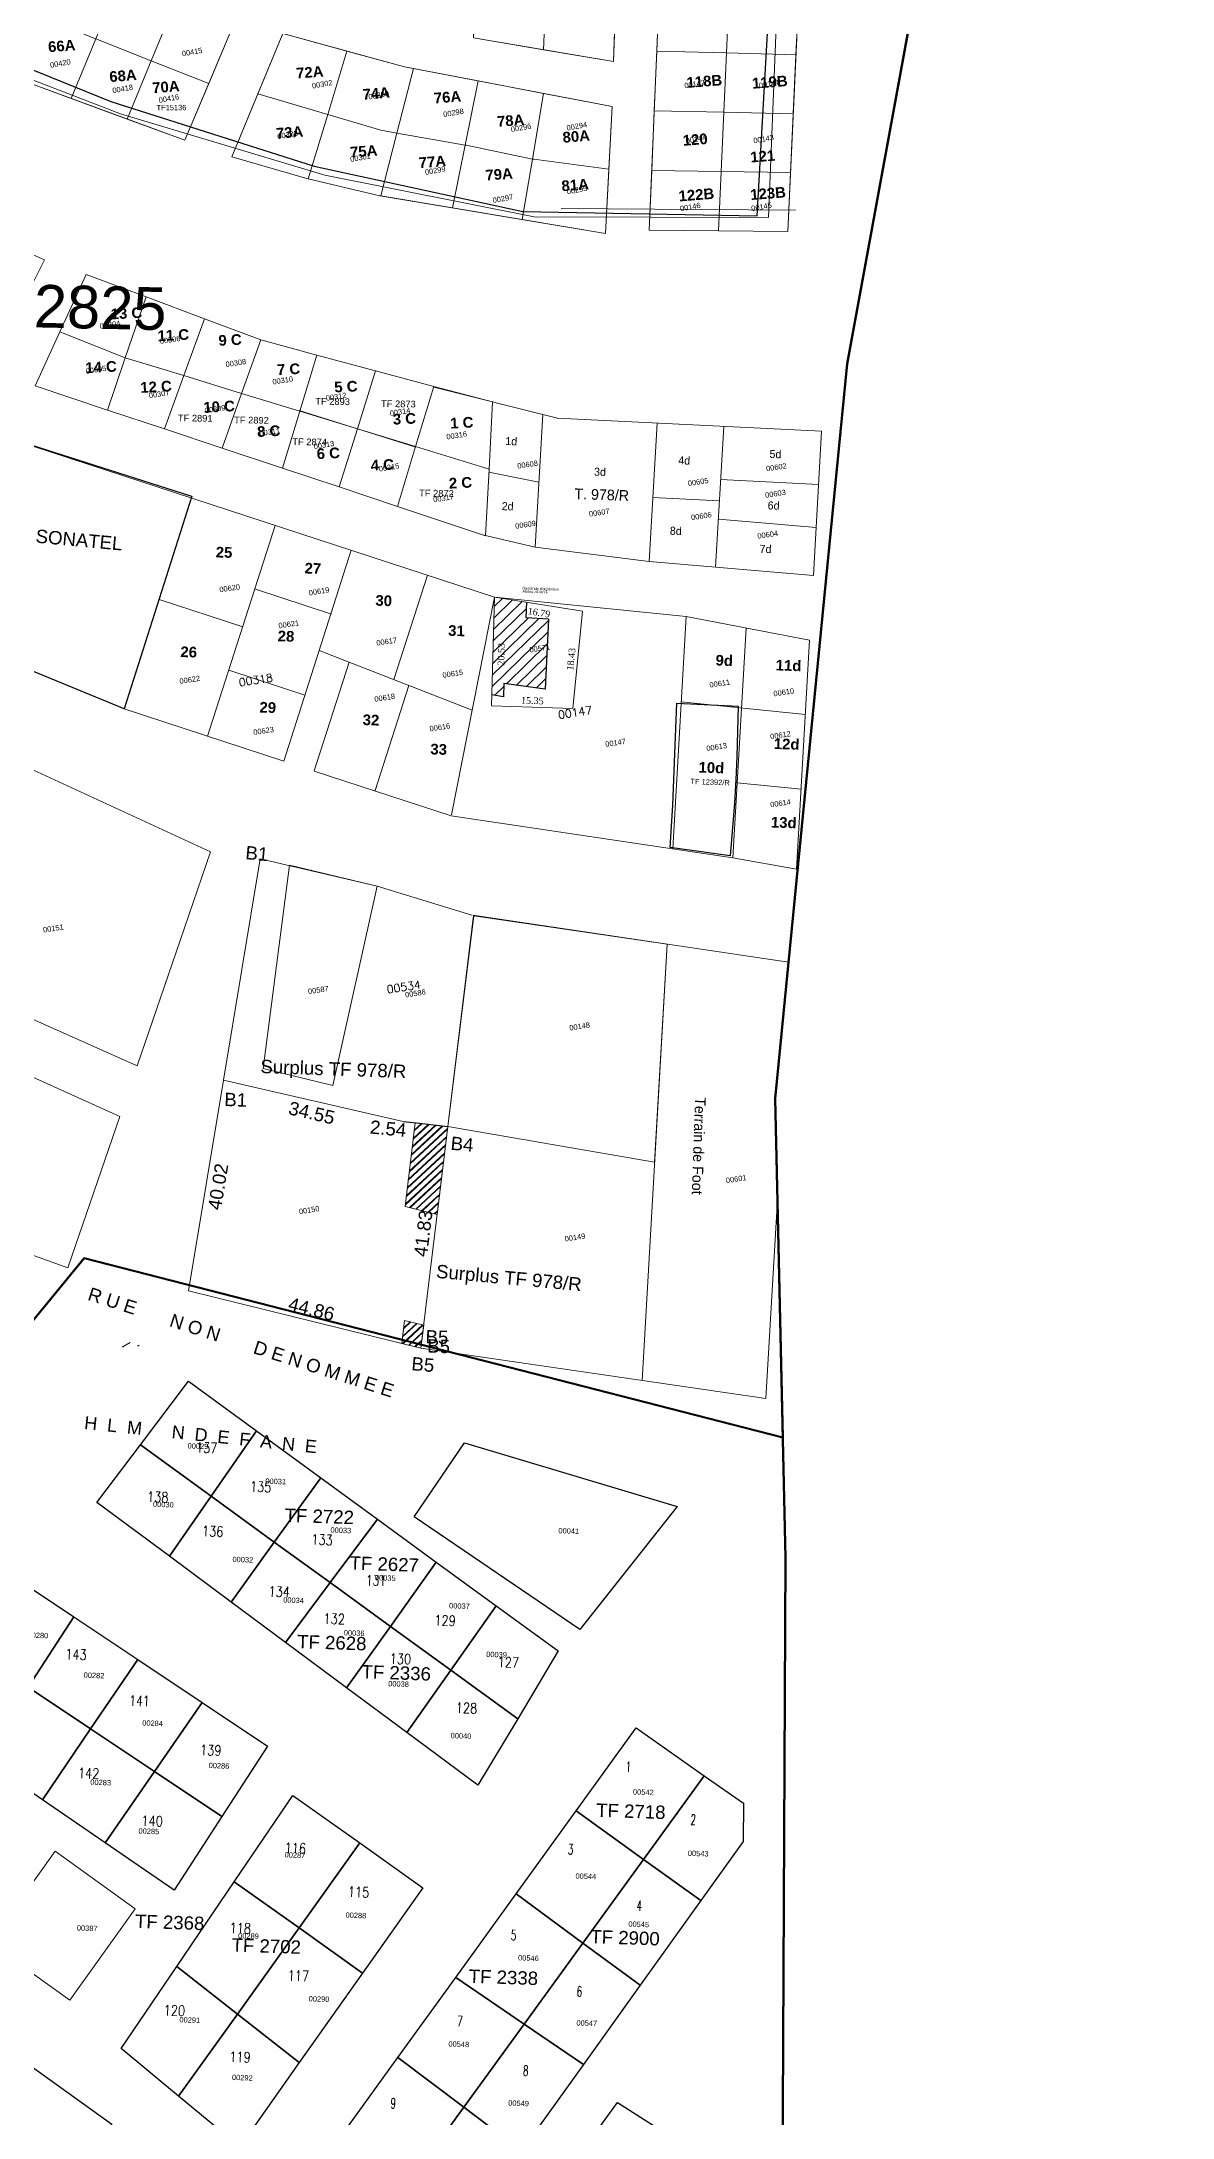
# Model space of a CAD drawing. Header units: metres. Extents: x 251686 to 255059, y 1627526 to 1631912.
# Drawn here: x 254136.4 to 254348.4, y 1629801.7 to 1630190.9 of the extents above; entities that cross this region are included whole.
import ezdxf
from ezdxf.enums import TextEntityAlignment as Align

# ---------------------------------------------------------------- set-up
doc = ezdxf.new("R2010")
doc.units = ezdxf.units.M
doc.header["$MEASUREMENT"] = 0
for name, color, linetype in [('A_revoir_niveau_0', 7, 'Continuous'), ('historique_numero_parcelle', 7, 'Continuous'), ('limites_parcelles', 7, 'Continuous'), ('limites_sections', 7, 'Continuous'), ('limites_tf', 7, 'Continuous'), ('numero_lot', 7, 'Continuous'), ('numero_parcelle', 7, 'Continuous')]:
    doc.layers.add(name, color=color, linetype=linetype)
for name, color, linetype, lineweight in [('CABA', 7, 'Continuous', 0), ('Cotation Linéaire', 7, 'Continuous', 0), ('LIMITE TITRE FONCIER', 5, 'Continuous', 13), ('limites_communes_2025', 7, 'Continuous', 0), ('Numero Titre Foncier', 4, 'Continuous', 0), ('Numero_TF', 7, 'Continuous', 0)]:
    doc.layers.add(name, color=color, linetype=linetype, lineweight=lineweight)
doc.styles.get("Standard").update_dxf_attribs({"font": 'txt.shx'})
doc.styles.add('Style-Arial', font='arial.ttf')
doc.styles.add('Style-ENGINEERING', font='ENGINEERING.shx')
doc.styles.add('Style-STANDARD', font='STANDARD.shx')
doc.styles.add('Style-txt', font='txt.shx')
doc.styles.add('style1', font='')
doc.styles.get('style1').set_extended_font_data('Times New Roman', bold=True)
pattern_1 = [(43.0081, (73679.1095, 47515.8879), (-0.6820969712, 0.73125216026), [])]

msp = doc.modelspace()

# ---------------------------------------------------------------- hatches: boundary and pattern name
at = {"layer": 'A_revoir_niveau_0'}
h = msp.add_hatch(dxfattribs=at)
h.set_pattern_fill('BAT_NORM', color=256, style=0, pattern_type=2)
h.set_pattern_definition([(44.3641, (0, 0), (-1.0441098887, 1.0675471799), [])])
h.paths.add_polyline_path([(254227.207634, 1630082.870484), (254227.350127, 1630085.806795), (254221.283609, 1630086.781115), (254220.762234, 1630068.423653), (254222.954512, 1630068.064825), (254223.025866, 1630070.577169), (254230.759153, 1630069.535268), (254231.394221, 1630082.621917)])
h.paths.add_polyline_path([(254222.709874, 1630073.975174), (254222.822968, 1630077.957182), (254221.579088, 1630077.99251), (254221.465994, 1630074.010502)], flags=9)
at = {"layer": 'CABA', "linetype": 'Continuous', "lineweight": 0}
h = msp.add_hatch(dxfattribs=at)
h.set_pattern_fill('MSTN', style=0, pattern_type=2)
h.set_pattern_definition([(43.0081, (73681.096, 47552.9553), (-0.6820969712, 0.73125216026), [])])
h.paths.add_polyline_path([(254206.418504, 1629988.213182), (254212.544655, 1629987.47917), (254210.54468, 1629971.020718), (254204.510496, 1629972.511561)])
h = msp.add_hatch(dxfattribs=at)
h.set_pattern_fill('MSTN', style=0, pattern_type=2)
h.set_pattern_definition(pattern_1)
h.paths.add_polyline_path([(254204.431976, 1629951.145845), (254208.021777, 1629950.258927), (254207.498142, 1629945.949763), (254203.908341, 1629946.836682)])
h = msp.add_hatch(dxfattribs=at)
h.set_pattern_fill('MSTN', style=0, pattern_type=2)
h.set_pattern_definition(pattern_1)
h.paths.add_polyline_path([(254204.431976, 1629951.145845), (254208.021777, 1629950.258927), (254207.498142, 1629945.949763), (254203.908341, 1629946.836682)])

# ---------------------------------------------------------------- linework, layer by layer
at = {"layer": 'A_revoir_niveau_0'}
msp.add_line((254231.394221, 1630082.621917), (254227.207634, 1630082.870484), dxfattribs=at)
at = {"layer": 'A_revoir_niveau_0', "flags": 128}
for points in [[(254227.207634, 1630082.870484), (254227.350127, 1630085.806795)], [(254231.394221, 1630082.621917), (254230.759153, 1630069.535268), (254223.025866, 1630070.577169), (254222.954512, 1630068.064825), (254220.762234, 1630068.423653)]]:
    msp.add_lwpolyline(points, dxfattribs=at)
at = {"layer": 'CABA', "color": 7, "linetype": 'Continuous', "lineweight": 30}
for p, q in [((254204.143093, 1629988.44177), (254206.665986, 1629988.19393)), ((254206.665986, 1629988.19393), (254212.544655, 1629987.47917))]:
    msp.add_line(p, q, dxfattribs=at)
at = {"layer": 'CABA', "color": 7, "linetype": 'Continuous', "lineweight": 0}
for p, q in [((254206.419222, 1629988.219092), (254204.510496, 1629972.511561)), ((254205.481418, 1629980.501595), (254212.491324, 1629987.04029)), ((254205.668836, 1629982.043912), (254211.615176, 1629987.590536)), ((254205.856253, 1629983.58623), (254210.316008, 1629987.746198)), ((254206.04367, 1629985.128547), (254209.01684, 1629987.901859)), ((254206.231087, 1629986.670865), (254207.717672, 1629988.05752)), ((254204.919167, 1629975.874642), (254211.929072, 1629982.413338)), ((254205.106584, 1629977.416959), (254212.116489, 1629983.955655)), ((254205.294001, 1629978.959277), (254212.303907, 1629985.497973)), ((254204.544332, 1629972.790007), (254211.554238, 1629979.328703)), ((254204.73175, 1629974.332324), (254211.741655, 1629980.87102)), ((254205.460293, 1629972.276898), (254211.366821, 1629977.786385)), ((254206.619342, 1629971.990536), (254211.179403, 1629976.244068)), ((254207.778391, 1629971.704175), (254210.991986, 1629974.70175)), ((254210.54468, 1629971.020718), (254204.510496, 1629972.511561)), ((254208.93744, 1629971.417813), (254210.804569, 1629973.159433)), ((254210.096488, 1629971.131451), (254210.617152, 1629971.617115)), ((254204.431976, 1629951.145845), (254203.908341, 1629946.836682)), ((254208.021777, 1629950.258927), (254204.431976, 1629951.145845)), ((254204.057141, 1629948.061211), (254206.750073, 1629950.573122)), ((254204.147159, 1629946.777678), (254207.909122, 1629950.28676)), ((254204.244558, 1629949.603528), (254205.591024, 1629950.859484)), ((254205.306207, 1629946.491316), (254207.852576, 1629948.866517)), ((254206.465256, 1629946.204955), (254207.665159, 1629947.324199))]:
    msp.add_line(p, q, dxfattribs=at)
at = {"layer": 'CABA', "flags": 128}
for points in [[(254154.282117, 1629998.860747), (254162.365018, 1630022.400278)], [(254170.472524, 1629996.196741), (254204.142954, 1629988.435824)], [(254207.499256, 1629945.946731), (254272.163782, 1629936.48199)]]:
    msp.add_lwpolyline(points, dxfattribs=at)
at = {"layer": 'CABA', "color": 7, "flags": 128}
for points in [[(254170.472524, 1629996.196741), (254170.472524, 1629996.196741)], [(254170.695702, 1629993.709064), (254170.695702, 1629993.709064)], [(254171.03487, 1629995.126444), (254171.03487, 1629995.126444)]]:
    msp.add_lwpolyline(points, dxfattribs=at)
at = {"layer": 'CABA', "color": 5, "flags": 128}
msp.add_lwpolyline([(254204.142954, 1629988.435824), (254206.667526, 1629988.188818)], dxfattribs=at)
at = {"layer": 'CABA', "ltscale": 38, "flags": 128}
for points in [[(254151.467837, 1629946.132987), (254152.981763, 1629947.036093)], [(254154.344589, 1629946.300656), (254154.68102, 1629946.526025)]]:
    msp.add_lwpolyline(points, dxfattribs=at)
at = {"layer": 'CABA', "color": 7, "linetype": 'Continuous', "lineweight": 0}
for points in [[(254206.418504, 1629988.213182), (254212.544655, 1629987.47917), (254210.54468, 1629971.020718), (254204.510496, 1629972.511561)], [(254206.418504, 1629988.213182), (254212.544655, 1629987.47917), (254210.54468, 1629971.020718), (254204.510496, 1629972.511561)], [(254206.418504, 1629988.213182), (254212.544655, 1629987.47917), (254210.54468, 1629971.020718), (254204.510496, 1629972.511561)], [(254204.431976, 1629951.145845), (254208.021777, 1629950.258927), (254207.498142, 1629945.949763), (254203.908341, 1629946.836682)], [(254204.431976, 1629951.145845), (254208.021777, 1629950.258927), (254207.498142, 1629945.949763), (254203.908341, 1629946.836682)], [(254204.431976, 1629951.145845), (254208.021777, 1629950.258927), (254207.498142, 1629945.949763), (254203.908341, 1629946.836682)]]:
    msp.add_3dface(points, dxfattribs=at)
at = {"layer": 'limites_communes_2025', "color": 3, "lineweight": 80, "flags": 128}
for points in [[(254309.9852, 1630253.9323), (254287.3632, 1630130.504), (254273.8695, 1629992.7881), (254275.8538, 1629906.666), (254274.2663, 1629583.2122), (254269.0256, 1629360.1716), (254255.5318, 1628934.7207)], [(254287.3632, 1630130.504), (254309.9852, 1630253.9323)], [(254273.8695, 1629992.7881), (254287.3632, 1630130.504)], [(254275.8538, 1629906.666), (254273.8695, 1629992.7881)], [(254274.2663, 1629583.2122), (254275.8538, 1629906.666)]]:
    msp.add_lwpolyline(points, dxfattribs=at)
at = {"layer": 'limites_parcelles', "color": 7, "linetype": 'Continuous', "lineweight": 0}
for p, q in [((254209.877699, 1630126.120083), (254233.057037, 1630120.342582)), ((254221.280547, 1630086.781428), (254123.761854, 1630118.677518)), ((254184.644238, 1630121.759228), (254195.586328, 1630118.319293)), ((254206.528419, 1630114.879359), (254195.586328, 1630118.319293)), ((254230.321544, 1630121.02441), (254228.888494, 1630096.132186)), ((254282.605871, 1630117.862164), (254233.056038, 1630120.342617)), ((254251.763833, 1630119.406109), (254250.269451, 1630093.448535)), ((254264.248466, 1630118.781132), (254262.728432, 1630092.377971)), ((254282.605871, 1630117.862164), (254281.048117, 1630090.803815)), ((254220.2181, 1630110.172781), (254229.589424, 1630108.325382)), ((254282.031109, 1630107.878482), (254263.673704, 1630108.797449)), ((254164.498137, 1630105.35363), (254151.826051, 1630065.816672)), ((254263.443799, 1630104.803976), (254250.959166, 1630105.428954)), ((254180.18077, 1630100.224207), (254167.50654, 1630060.680558)), ((254281.565595, 1630099.792453), (254263.245909, 1630101.36661)), ((254194.437708, 1630095.561094), (254181.761529, 1630056.011364)), ((254219.006068, 1630098.460897), (254228.888494, 1630096.132186)), ((254228.888494, 1630096.132186), (254250.269451, 1630093.448535)), ((254281.048117, 1630090.803815), (254250.269451, 1630093.448535)), ((254190.709794, 1630083.596217), (254176.454805, 1630088.265411)), ((254208.694647, 1630090.897982), (254202.418643, 1630071.316822)), ((254174.076336, 1630081.17835), (254158.393704, 1630086.307774)), ((254221.283609, 1630086.781115), (254213.186638, 1630045.939227)), ((254257.186627, 1630083.109981), (254221.283609, 1630086.781115)), ((254257.186627, 1630083.109981), (254254.679979, 1630039.569248)), ((254280.349935, 1630078.67632), (254257.186627, 1630083.109981)), ((254268.461154, 1630080.951937), (254265.98221, 1630037.892414)), ((254217.082893, 1630065.592308), (254188.41877, 1630076.781982)), ((254280.349935, 1630078.67632), (254277.879109, 1630035.757819)), ((254185.729421, 1630068.391203), (254171.474432, 1630073.060397)), ((254194.018719, 1630074.595918), (254187.475185, 1630054.180066)), ((254205.218617, 1630070.22379), (254198.902497, 1630050.517471)), ((254181.761529, 1630056.011364), (254151.826051, 1630065.816672)), ((254279.547631, 1630064.740219), (254256.266126, 1630067.120786)), ((254213.145478, 1630045.731612), (254187.463525, 1630054.143686)), ((254278.742193, 1630050.749674), (254266.792746, 1630051.971521)), ((254265.977422, 1630037.893077), (254213.145478, 1630045.731612)), ((254277.880151, 1630035.757632), (254265.98213, 1630037.891037)), ((254217.042517, 1630027.148582), (254199.301624, 1630032.544306)), ((254217.359434, 1630027.101561), (254207.498142, 1629945.949763)), ((254276.373696, 1630018.345773), (254217.193919, 1630027.126119)), ((254253.652216, 1630021.716898), (254248.940911, 1629939.881047)), ((254163.946127, 1629956.709993), (254170.472524, 1629996.196741)), ((254170.472524, 1629996.196741), (254204.143093, 1629988.44177)), ((254274.30848, 1629973.735609), (254272.163782, 1629936.48199)), ((254207.498142, 1629945.949763), (254163.946127, 1629956.709993))]:
    msp.add_line(p, q, dxfattribs=at)
at = {"layer": 'limites_parcelles', "color": 7, "lineweight": 0}
for p, q in [((254154.290177, 1629998.884219), (253995.965323, 1630069.534912)), ((254127.136377, 1630057.884906), (254168.06071, 1630038.987632)), ((254151.028098, 1629989.384187), (254105.272627, 1630010.090009))]:
    msp.add_line(p, q, dxfattribs=at)
at = {"layer": 'limites_parcelles', "lineweight": 0, "flags": 128}
for points in [[(254113.343742, 1630190.780317), (254114.900369, 1630213.739467), (254117.722954, 1630215.862648), (254172.67692, 1630194.837514), (254163.207719, 1630172.438119), (254113.343742, 1630190.780317)], [(254151.288244, 1630203.020723), (254161.751305, 1630199.017603), (254161.751236, 1630199.017422), (254156.94461, 1630187.33793), (254146.52983, 1630191.45856), (254151.288136, 1630203.020437), (254151.288244, 1630203.020723)], [(254217.327331, 1630191.605185), (254217.785422, 1630201.525132), (254217.785422, 1630201.525131), (254230.888023, 1630199.901652), (254230.445629, 1630189.390378), (254217.327331, 1630191.605185)], [(254252.175791, 1630200.341432), (254252.175792, 1630200.341436), (254265.241386, 1630199.922067), (254264.746159, 1630188.803669), (254251.699381, 1630189.151905), (254251.699169, 1630189.151913), (254252.175791, 1630200.341432)], [(254172.67692, 1630194.837514), (254167.706492, 1630183.079963), (254167.706296, 1630183.080046), (254156.94461, 1630187.33793), (254161.751236, 1630199.017422), (254161.751305, 1630199.017603), (254172.67692, 1630194.837514)], [(254243.562873, 1630187.175749), (254230.445678, 1630189.39037), (254230.445629, 1630189.390378), (254230.888023, 1630199.901652), (254243.989569, 1630198.278304), (254243.989921, 1630198.278291), (254243.562873, 1630187.175749)], [(254277.79371, 1630188.455422), (254277.793709, 1630188.455414), (254264.746159, 1630188.803669), (254265.241386, 1630199.922067), (254278.307727, 1630199.502674), (254278.307727, 1630199.502677), (254277.79371, 1630188.455422)], [(254141.924018, 1630180.267216), (254141.924011, 1630180.267218), (254130.791994, 1630184.362071), (254135.570463, 1630195.794657), (254146.52983, 1630191.45856), (254141.924018, 1630180.267216)], [(254243.307651, 1630178.733092), (254242.116, 1630154.969), (254199.758308, 1630162.033366), (254186.121188, 1630165.247512), (254172.014632, 1630169.33955), (254181.628325, 1630192.423931), (254204.427921, 1630186.187257), (254243.307651, 1630178.733092)], [(254181.628325, 1630192.423931), (254193.593358, 1630189.150977), (254193.593291, 1630189.150732), (254190.005056, 1630177.252018), (254176.926516, 1630181.133864), (254176.926483, 1630181.133878), (254181.628325, 1630192.423931)], [(254152.442387, 1630176.398089), (254141.924018, 1630180.267216), (254146.52983, 1630191.45856), (254156.94461, 1630187.33793), (254152.442411, 1630176.398154), (254152.442387, 1630176.398089)], [(254204.427921, 1630186.187257), (254206.074432, 1630185.871581), (254202.996178, 1630173.76876), (254199.942908, 1630174.30236), (254190.005056, 1630177.252018), (254193.593291, 1630189.150732), (254193.593358, 1630189.150977), (254204.427921, 1630186.187257)], [(254251.222587, 1630177.963334), (254251.699169, 1630189.151913), (254251.699381, 1630189.151905), (254264.746159, 1630188.803669), (254264.250975, 1630177.686225), (254251.222587, 1630177.963334)], [(254277.793709, 1630188.455414), (254277.279735, 1630177.409097), (254277.27931, 1630177.409116), (254264.250975, 1630177.686225), (254264.746159, 1630188.803669), (254277.793709, 1630188.455414)], [(254163.207719, 1630172.438119), (254152.442387, 1630176.398089), (254152.442411, 1630176.398154), (254156.94461, 1630187.33793), (254167.706296, 1630183.080046), (254167.706492, 1630183.079963), (254163.207719, 1630172.438119)], [(254206.074432, 1630185.871581), (254206.074442, 1630185.871579), (254218.211867, 1630183.544548), (254218.211785, 1630183.54412), (254215.791805, 1630171.532552), (254202.996178, 1630173.76876), (254206.074432, 1630185.871581)], [(254190.005056, 1630177.252018), (254186.367418, 1630165.189478), (254186.367411, 1630165.18948), (254186.121188, 1630165.247512), (254172.014632, 1630169.33955), (254176.926483, 1630181.133878), (254176.926516, 1630181.133864), (254190.005056, 1630177.252018)], [(254218.211867, 1630183.544548), (254230.452529, 1630181.197724), (254230.452495, 1630181.197547), (254228.383826, 1630168.905287), (254215.964299, 1630171.502407), (254215.791805, 1630171.532552), (254218.211785, 1630183.54412), (254218.211867, 1630183.544548)], [(254243.307651, 1630178.733092), (254242.71996, 1630167.013262), (254228.624032, 1630168.855055), (254228.383826, 1630168.905287), (254230.452495, 1630181.197547), (254230.452529, 1630181.197724), (254243.307651, 1630178.733092)], [(254199.758308, 1630162.033366), (254186.367418, 1630165.189478), (254190.005056, 1630177.252018), (254199.942908, 1630174.30236), (254202.996178, 1630173.76876), (254200.001148, 1630161.993157), (254200.001101, 1630161.992872), (254199.758308, 1630162.033366)], [(254251.222587, 1630177.96333), (254251.222587, 1630177.963334), (254264.250975, 1630177.686225), (254263.755747, 1630166.567825), (254250.746389, 1630166.773794), (254250.745965, 1630166.773812), (254251.222587, 1630177.96333)], [(254277.279735, 1630177.409097), (254276.765718, 1630166.361841), (254276.765505, 1630166.361851), (254263.755747, 1630166.567825), (254264.250975, 1630177.686225), (254277.27931, 1630177.409116), (254277.279735, 1630177.409097)], [(254215.791805, 1630171.532552), (254213.418982, 1630159.755055), (254213.418976, 1630159.755056), (254200.001101, 1630161.992872), (254200.001148, 1630161.993157), (254202.996178, 1630173.76876), (254215.791805, 1630171.532552)], [(254226.477415, 1630157.577185), (254213.418982, 1630159.755055), (254215.791805, 1630171.532552), (254215.964299, 1630171.502407), (254228.383826, 1630168.905287), (254226.477466, 1630157.577482), (254226.477415, 1630157.577185)], [(254228.624032, 1630168.855055), (254242.71996, 1630167.013262), (254242.719959, 1630167.013249), (254242.116, 1630154.969), (254226.477415, 1630157.577185), (254226.477466, 1630157.577482), (254228.383826, 1630168.905287), (254228.624032, 1630168.855055)], [(254250.269383, 1630155.585228), (254250.745965, 1630166.773812), (254250.746389, 1630166.773794), (254263.755747, 1630166.567825), (254263.260541, 1630155.449907), (254250.269383, 1630155.585228)], [(254276.2517, 1630155.314585), (254263.260541, 1630155.449907), (254263.755747, 1630166.567825), (254276.765505, 1630166.361851), (254276.765718, 1630166.361841), (254276.2517, 1630155.314585)], [(254155.953121, 1630143.072548), (254152.04093, 1630131.62571), (254139.825578, 1630136.525005), (254144.742374, 1630147.259622), (254151.290271, 1630144.815313), (254155.953121, 1630143.072548)], [(254184.799155, 1630121.624279), (254187.980887, 1630132.146932), (254192.15681, 1630131.004997), (254198.978693, 1630129.194824), (254195.569332, 1630118.327087), (254184.799155, 1630121.624279)]]:
    msp.add_lwpolyline(points, close=True, dxfattribs=at)
at = {"layer": 'limites_parcelles', "flags": 128}
msp.add_lwpolyline([(254108.287938, 1630126.494897), (254110.694076, 1630125.381817), (254123.761854, 1630118.677518), (254164.305087, 1630105.770611), (254164.543273, 1630105.685362), (254151.826051, 1630065.816672), (254094.723803, 1630089.33872), (254092.370068, 1630090.560675), (254108.287938, 1630126.494897)], close=True, dxfattribs=at)
at = {"layer": 'limites_parcelles', "color": 7, "lineweight": 0, "flags": 128}
for points in [[(254168.06071, 1630038.987632), (254162.365018, 1630022.400278)], [(254170.472525, 1629996.19674), (254177.330029, 1630037.701857)], [(254177.330029, 1630037.701857), (254199.301624, 1630032.544306)], [(254162.365018, 1630022.400278), (254154.290177, 1629998.884219)], [(254151.028098, 1629989.384187), (254141.291646, 1629961.029081)], [(254141.291646, 1629961.029081), (254094.229642, 1629977.929935)], [(254207.499256, 1629945.946731), (254272.163782, 1629936.48199)]]:
    msp.add_lwpolyline(points, dxfattribs=at)
at = {"layer": 'limites_parcelles', "ltscale": 38, "flags": 128}
for points in [[(254259.941465, 1629842.36199), (254249.210121, 1629850.094489), (254260.572749, 1629865.78926), (254267.9546, 1629860.607029), (254267.8793, 1629853.443533), (254259.941465, 1629842.36199)], [(254256.059491, 1629774.341656), (254233.37694, 1629789.44345), (254244.332586, 1629804.543931), (254260.923022, 1629793.942095), (254258.448457, 1629777.774021), (254256.059491, 1629774.341656)]]:
    msp.add_lwpolyline(points, close=True, dxfattribs=at)
at = {"layer": 'limites_parcelles', "lineweight": 0}
for points in [[(254244.843981, 1630220.482435), (254243.562873, 1630187.175749), (254217.327331, 1630191.605185), (254218.701561, 1630221.364031)], [(254252.652373, 1630211.530015), (254278.821744, 1630210.549933), (254276.2517, 1630155.314585), (254250.269383, 1630155.585228)], [(254120.874789, 1630143.982752), (254125.913311, 1630154.794716), (254136.920716, 1630150.001962), (254131.636425, 1630139.385439)], [(254166.885694, 1630138.9716), (254163.010399, 1630128.294135), (254152.04093, 1630131.62571), (254155.953121, 1630143.072548)], [(254177.461647, 1630135.028518), (254173.879674, 1630124.954757), (254163.010399, 1630128.294135), (254166.885694, 1630138.9716)], [(254152.04093, 1630131.62571), (254148.745473, 1630121.84573), (254135.171232, 1630126.35476), (254139.825578, 1630136.525005)], [(254187.980887, 1630132.146932), (254184.799155, 1630121.624279), (254173.879674, 1630124.954757), (254177.461647, 1630135.028518)], [(254163.010399, 1630128.294135), (254159.400189, 1630118.301013), (254148.745473, 1630121.84573), (254152.04093, 1630131.62571)], [(254173.879674, 1630124.954757), (254170.223766, 1630114.702577), (254159.400189, 1630118.301013), (254163.010399, 1630128.294135)], [(254195.569332, 1630118.327087), (254198.978693, 1630129.194824), (254209.927388, 1630126.283805), (254206.498592, 1630114.986392)], [(254220.906296, 1630123.382124), (254220.249595, 1630110.783554), (254206.498592, 1630114.986392), (254209.927388, 1630126.283805)], [(254181.563704, 1630110.932766), (254170.223766, 1630114.702577), (254173.879674, 1630124.954757), (254184.799155, 1630121.624279)], [(254192.139098, 1630107.419798), (254181.563704, 1630110.932766), (254184.799155, 1630121.624279), (254195.569332, 1630118.327087)], [(254203.091765, 1630103.778518), (254192.139098, 1630107.419798), (254195.569332, 1630118.327087), (254206.498592, 1630114.986392)], [(254220.249595, 1630110.783554), (254219.605087, 1630098.28474), (254203.091765, 1630103.778518), (254206.498592, 1630114.986392)]]:
    msp.add_3dface(points, dxfattribs=at)
at = {"layer": 'limites_parcelles', "color": 7, "lineweight": 0}
for points in [[(254221.283609, 1630086.781115), (254237.78459, 1630084.130955), (254235.973169, 1630065.878422), (254220.703468, 1630066.354536)], [(254251.296564, 1629980.798973), (254212.544655, 1629987.47917), (254217.417625, 1630027.016331), (254253.652216, 1630021.716898)]]:
    msp.add_3dface(points, dxfattribs=at)
at = {"layer": 'limites_parcelles', "color": 7, "linetype": 'Continuous', "lineweight": 0}
msp.add_3dface([(254182.830621, 1630036.519616), (254199.301624, 1630032.544306), (254190.991114, 1629995.207844), (254177.920201, 1629998.362242)], dxfattribs=at)
at = {"layer": 'limites_parcelles', "ltscale": 38}
for points in [[(254176.651692, 1629930.442433), (254168.142053, 1629918.192863), (254154.887936, 1629927.809459), (254163.898422, 1629939.742217)], [(254168.142053, 1629918.192863), (254160.323915, 1629906.942974), (254146.757596, 1629917.024346), (254154.887936, 1629927.809459)], [(254176.651692, 1629930.442433), (254188.717231, 1629921.639801), (254180.001751, 1629909.580889), (254168.142053, 1629918.192863)], [(254206.223371, 1629914.318755), (254215.645111, 1629928.226361), (254255.550496, 1629916.247913), (254237.302384, 1629893.217158)], [(254188.717231, 1629921.639801), (254199.370064, 1629913.871402), (254190.47701, 1629901.982849), (254180.001751, 1629909.580889)], [(254171.894563, 1629898.350711), (254160.323915, 1629906.942974), (254168.142053, 1629918.192863), (254180.001751, 1629909.580889)], [(254199.370064, 1629913.871402), (254210.371419, 1629905.849435), (254201.762046, 1629893.786833), (254190.47701, 1629901.982849)], [(254182.090419, 1629890.772046), (254171.894563, 1629898.350711), (254180.001751, 1629909.580889), (254190.47701, 1629901.982849)], [(254210.371419, 1629905.849435), (254221.608224, 1629897.655097), (254213.094642, 1629885.569847), (254201.762046, 1629893.786833)], [(254142.43009, 1629895.549382), (254133.831038, 1629882.395085), (254122.288073, 1629890.11718), (254131.283206, 1629902.99694)], [(254193.538686, 1629882.27096), (254182.090419, 1629890.772046), (254190.47701, 1629901.982849), (254201.762046, 1629893.786833)], [(254221.608224, 1629897.655097), (254233.231129, 1629889.17691), (254225.622779, 1629876.461391), (254213.094642, 1629885.569847)], [(254154.408055, 1629887.561054), (254145.572546, 1629874.550191), (254133.831038, 1629882.395085), (254142.43009, 1629895.549382)], [(254204.854926, 1629873.861386), (254193.538686, 1629882.27096), (254201.762046, 1629893.786833), (254213.094642, 1629885.569847)], [(254154.408055, 1629887.561054), (254166.508402, 1629879.48155), (254157.559823, 1629866.551882), (254145.572546, 1629874.550191)], [(254225.622779, 1629876.461391), (254218.157862, 1629863.98233), (254204.854926, 1629873.861386), (254213.094642, 1629885.569847)], [(254133.831038, 1629882.395085), (254145.572546, 1629874.550191), (254136.553341, 1629861.255981), (254125.121181, 1629869.109432)], [(254166.508402, 1629879.48155), (254178.74044, 1629871.300887), (254170.178966, 1629858.11631), (254157.559823, 1629866.551882)], [(254157.559823, 1629866.551882), (254148.306761, 1629853.1982), (254136.553341, 1629861.255981), (254145.572546, 1629874.550191)], [(254260.572749, 1629865.78926), (254249.210121, 1629850.094489), (254236.595504, 1629859.21561), (254247.827029, 1629874.750757)], [(254170.178966, 1629858.11631), (254161.209839, 1629844.318151), (254148.306761, 1629853.1982), (254157.559823, 1629866.551882)], [(254172.506082, 1629845.885817), (254183.489321, 1629862.057359), (254196.015863, 1629853.180747), (254184.635537, 1629837.254803)], [(254249.210121, 1629850.094489), (254237.848164, 1629834.41901), (254225.323047, 1629843.614281), (254236.595504, 1629859.21561)], [(254196.538516, 1629828.776534), (254184.635537, 1629837.254803), (254196.015863, 1629853.180747), (254207.863649, 1629844.78166)], [(254259.941465, 1629842.36199), (254248.593433, 1629826.531502), (254237.848164, 1629834.41901), (254249.210121, 1629850.094489)], [(254161.716521, 1629830.006932), (254172.506082, 1629845.885817), (254184.635537, 1629837.254803), (254173.082839, 1629821.093409)], [(254237.848164, 1629834.41901), (254226.840261, 1629819.204452), (254214.000345, 1629827.956753), (254225.323047, 1629843.614281)], [(254196.538516, 1629828.776534), (254184.684608, 1629812.007514), (254173.082839, 1629821.093409), (254184.635537, 1629837.254803)], [(254248.593433, 1629826.531502), (254237.934553, 1629811.633171), (254226.840261, 1629819.204452), (254237.848164, 1629834.41901)], [(254151.272375, 1629814.618241), (254161.716521, 1629830.006932), (254173.082839, 1629821.093409), (254162.067892, 1629805.676281)], [(254226.840261, 1629819.204452), (254215.539201, 1629803.613776), (254203.153827, 1629812.939396), (254214.000345, 1629827.956753)], [(254184.684608, 1629812.007514), (254173.511549, 1629796.209572), (254162.067892, 1629805.676281), (254173.082839, 1629821.093409)], [(254237.934553, 1629811.633171), (254226.352581, 1629795.463137), (254215.539201, 1629803.613776), (254226.840261, 1629819.204452)], [(254124.491398, 1629799.073395), (254133.515804, 1629811.961795), (254149.514556, 1629800.453385), (254140.7693, 1629787.816038)], [(254215.539201, 1629803.613776), (254203.811194, 1629787.410189), (254191.334308, 1629796.603783), (254203.153827, 1629812.939396)], [(254226.352581, 1629795.463137), (254214.801225, 1629779.340327), (254203.811194, 1629787.410189), (254215.539201, 1629803.613776)]]:
    msp.add_3dface(points, dxfattribs=at)
at = {"layer": 'limites_parcelles', "color": 7, "linetype": 'Continuous', "lineweight": 0, "ltscale": 38}
msp.add_3dface([(254126.596348, 1629834.465691), (254138.891068, 1629851.607625), (254153.938311, 1629840.815117), (254141.643591, 1629823.673183)], dxfattribs=at)
at = {"layer": 'limites_sections', "color": 112, "linetype": 'Continuous', "lineweight": 40, "flags": 128}
msp.add_lwpolyline([(254348.370927, 1630391.951882), (254309.9852, 1630253.9323), (254287.3632, 1630130.504), (254273.8695, 1629992.7881), (254275.334915, 1629929.186521), (254144.350912, 1629962.854533), (254129.310226, 1629944.470728), (254024.768125, 1629997.357132), (253955.511127, 1630039.119672), (253907.405394, 1630046.336207), (253799.369555, 1630038.162516), (253786.496556, 1630083.300126), (253767.950249, 1630162.069178), (253749.054441, 1630241.188133), (253711.262624, 1630399.425942), (253774.754402, 1630423.155021), (253793.178897, 1630438.29059), (253808.243015, 1630442.914881), (253853.186893, 1630453.726815), (253859.148201, 1630539.484772), (253942.172035, 1630521.14592), (254040.038076, 1630496.898217), (254237.72828, 1630442.844843), (254348.370927, 1630391.951882)], close=True, dxfattribs=at)
for points in [[(254266.721244, 1629287.516734), (254172.484174, 1629409.319252), (254097.221642, 1629442.494943), (254024.768125, 1629444.484354), (253971.493519, 1629433.829493), (253653.947224, 1629377.170009), (253582.750222, 1629367.142066), (253798.767926, 1629726.383874), (253856.420358, 1629838.71662), (253802.999251, 1630025.996996), (253799.369555, 1630038.162516), (253786.538556, 1630083.231025), (253799.369555, 1630038.162516), (253907.405394, 1630046.336207), (253955.511127, 1630039.119672), (254024.768125, 1629997.357132), (254129.310226, 1629944.470728), (254144.350912, 1629962.854533), (254275.334915, 1629929.186521)], [(254266.721244, 1629287.516734), (254172.484174, 1629409.319252), (254097.221642, 1629442.494943), (254024.768125, 1629444.484354), (253971.493519, 1629433.829493), (253662.593019, 1629378.69766), (253582.750222, 1629367.142066), (253798.767926, 1629726.383874), (253856.420358, 1629838.71662), (253802.999251, 1630025.996996), (253799.369555, 1630038.162516), (253786.538556, 1630083.231025), (253799.369555, 1630038.162516), (253907.405394, 1630046.336207), (253955.511127, 1630039.119672), (254024.768125, 1629997.357132), (254129.310226, 1629944.470728), (254144.350912, 1629962.854533), (254275.334915, 1629929.186521)]]:
    msp.add_lwpolyline(points, dxfattribs=at)
at = {"layer": 'limites_tf', "color": 1, "linetype": 'Continuous', "lineweight": 0}
msp.add_line((254277.711065, 1630159.288117), (254233.77747, 1630159.652871), dxfattribs=at)
at = {"layer": 'limites_tf', "color": 5, "linetype": 'Continuous', "lineweight": 30}
msp.add_line((254194.937326, 1630088.107624), (254194.937332, 1630088.107622), dxfattribs=at)
at = {"layer": 'limites_tf', "color": 5, "linetype": 'Continuous', "lineweight": 30, "elevation": -1.032, "flags": 128}
msp.add_lwpolyline([(254122.565698, 1630291.437514), (254084.958752, 1630332.100287), (254076.306158, 1630212.190032), (254112.294831, 1630194.723107), (254149.36206, 1630179.682395), (254187.469503, 1630167.538036), (254226.569942, 1630159.080201), (254270.497308, 1630158.255405), (254277.896699, 1630288.61014), (254151.33974, 1630289.696109), (254122.565698, 1630291.437514)], close=True, dxfattribs=at)
at = {"layer": 'limites_tf', "color": 5, "linetype": 'Continuous', "lineweight": 0, "flags": 128}
msp.add_lwpolyline([(254122.530157, 1630288.658945), (254084.247211, 1630328.685929), (254077.604852, 1630208.647537), (254113.881121, 1630191.78603), (254151.195145, 1630177.368469), (254189.50071, 1630165.864281), (254228.737366, 1630158.062736), (254272.672386, 1630157.974031), (254277.886726, 1630288.434441), (254151.329336, 1630287.399875), (254122.530157, 1630288.658945)], close=True, dxfattribs=at)
at = {"layer": 'limites_tf', "color": 5, "linetype": 'Continuous', "lineweight": 30, "flags": 128}
msp.add_lwpolyline([(254255.449847, 1630066.89905), (254266.949183, 1630066.319932), (254266.730672, 1630056.902462), (254266.514456, 1630052.526419), (254266.288485, 1630048.160616), (254265.45875, 1630038.287838), (254254.183128, 1630039.841816), (254254.734658, 1630047.730759), (254255.098221, 1630057.354771), (254255.449847, 1630066.89905)], close=True, dxfattribs=at)

# ---------------------------------------------------------------- texts
at = {"layer": 'CABA', "color": 7, "linetype": 'Continuous', "lineweight": 13}
for s, height, rotation, style, p in [('1d', 1.49999, 358.0081, 'Style-ENGINEERING', (254224.426369, 1630116.00294)), ('5d', 1.49999, 358.0081, 'Style-ENGINEERING', (254273.944581, 1630113.585724)), ('3d', 1.49999, 358.0081, 'Style-ENGINEERING', (254241.0599, 1630110.257488)), ('4d', 1.49999, 358.0081, 'Style-ENGINEERING', (254256.844962, 1630112.383235)), ('T. 978/R', 1.999985, 358.0081, 'Style-ENGINEERING', (254241.377229, 1630105.975177)), ('T. 978/R', 1.999985, 358.0081, 'Style-ENGINEERING', (254241.377229, 1630105.975177)), ('T. 978/R', 1.999985, 358.0081, 'Style-ENGINEERING', (254241.377229, 1630105.975177)), ('2d', 1.49999, 358.0081, 'Style-ENGINEERING', (254223.741758, 1630103.798654)), ('6d', 1.49999, 358.0081, 'Style-ENGINEERING', (254273.609022, 1630103.937443)), ('8d', 1.49999, 358.0081, 'Style-ENGINEERING', (254255.263675, 1630099.183879)), ('7d', 1.49999, 358.0081, 'Style-ENGINEERING', (254272.091231, 1630095.790504)), ('TF 12392/R', 0.999992, 358.0081, 'Style-Arial', (254261.693617, 1630052.093306)), ('Terrain de Foot', 1.999985, 268.0081, 'Style-ENGINEERING', (254259.56885, 1629983.865654))]:
    msp.add_text(s, height=height, rotation=rotation, dxfattribs=dict(at, style=style)).set_placement(p, align=Align.MIDDLE_CENTER)
at = {"layer": 'CABA'}
for s, insert, char_height, attachment_point, rotation, line_spacing_factor in [('\\fArial|b0|i0|c00|p39;LOGEMENTS SONATEL', (254112.600926, 1630101.585555), 2.49999, 1, 354.74220798, 0.725795), ('\\fArial|b0|i0|c00|p39;Surplus TF 978/R', (254177.447297, 1630000.040551), 2.499983, 1, 358.00811257, 0.72), ('\\fArial|b0|i0|c00|p39;Surplus TF 978/R', (254210.472201, 1629961.642827), 2.49999, 1, 354.74220798, 0.725795), ('\\fArial|b0|i0|c00|p39;R U E       N O N       D E N O M M E E', (254174.145452, 1629948.234836), 2.49999, 2, 342.15433034, 0.782297), ('\\fArial|b0|i0|c00|p39;H  L  M      N  D  E  F  A  N  E', (254144.530653, 1629933.210015), 2.413, 1, 354.00809432, 0.725795)]:
    msp.add_mtext(s, dxfattribs=dict(at, insert=insert, char_height=char_height, attachment_point=attachment_point, rotation=rotation, line_spacing_factor=line_spacing_factor))
at = {"layer": 'CABA', "color": 4}
for s, insert, char_height, attachment_point, rotation, line_spacing_factor in [('\\fArial|b0|i0|c00|p39;B1', (254176.739384, 1630038.700829), 2.49999, 5, 354.74220798, 0.782297), ('\\fArial|b0|i0|c00|p39;B1', (254172.767521, 1629992.532139), 2.499983, 5, 358.00811257, 0.72), ('\\fArial|b0|i0|c00|p39;34.55', (254187.299396, 1629991.291992), 2.499983, 2, 347.02022501, 0.782297), ('\\fArial|b0|i0|c00|p39;34.55', (254187.299396, 1629991.291992), 2.499983, 2, 347.02022501, 0.782297), ('\\fArial|b0|i0|c00|p39;34.55', (254187.299396, 1629991.291992), 2.499983, 2, 347.02022501, 0.72), ('\\fArial|b0|i0|c00|p39;2.54', (254201.467069, 1629988.370697), 2.499983, 2, 354.41191308, 0.72), ('\\fArial|b0|i0|c00|p39;B4', (254215.216519, 1629984.21024), 2.49999, 5, 354.74220798, 0.782297), ('\\fArial|b0|i0|c00|p39;40.02', (254168.221781, 1629976.439573), 2.499983, 2, 80.61828879, 0.782297), ('\\fArial|b0|i0|c00|p39;40.02', (254168.221781, 1629976.439573), 2.499983, 2, 80.61828879, 0.782297), ('\\fArial|b0|i0|c00|p39;40.02', (254168.221781, 1629976.439573), 2.499983, 2, 80.61828879, 0.72), ('\\fArial|b0|i0|c00|p39;41.83', (254206.669052, 1629967.611611), 2.499983, 2, 83.06697771, 0.72), ('\\fArial|b0|i0|c00|p39;44.86', (254187.277903, 1629954.496231), 2.499983, 2, 346.12047888, 0.72), ('\\fArial|b0|i0|c00|p39;B5', (254210.487375, 1629948.013405), 2.499983, 5, 358.00811257, 0.72), ('\\fArial|b0|i0|c00|p39;B5', (254210.807846, 1629946.302082), 2.49999, 5, 357.74224916, 0.782297), ('\\fArial|b0|i0|c00|p39;B5', (254207.858901, 1629942.870057), 2.49999, 5, 354.74220798, 0.782297)]:
    msp.add_mtext(s, dxfattribs=dict(at, insert=insert, char_height=char_height, attachment_point=attachment_point, rotation=rotation, line_spacing_factor=line_spacing_factor))
at = {"layer": 'Cotation Linéaire', "char_height": 1.244382, "attachment_point": 8, "line_spacing_factor": 0.6}
for s, insert, rotation in [('\\fTimes New Roman|b0|i0|c00|p23;16.79', (254229.517561, 1630083.224727), 350.87586336), ('\\fTimes New Roman|b0|i0|c00|p23;20.53', (254223.183221, 1630076.030903), 88.37315436), ('\\fTimes New Roman|b0|i0|c00|p23;18.43', (254236.281131, 1630075.065263), 84.33240487), ('\\fTimes New Roman|b0|i0|c00|p23;15.35', (254228.358288, 1630066.716957), 358.2140874)]:
    msp.add_mtext(s, dxfattribs=dict(at, insert=insert, rotation=rotation))
at = {"layer": 'historique_numero_parcelle', "color": 7, "lineweight": 0, "style": 'Style-txt'}
for s, p in [('00318', (254176.53431, 1630071.238613)), ('00147', (254236.374487, 1630065.141898)), ('00534', (254204.257137, 1630013.67578))]:
    msp.add_text(s, height=1.499994, rotation=8.74223, dxfattribs=at).set_placement(p, align=Align.MIDDLE_CENTER)
at = {"layer": 'LIMITE TITRE FONCIER', "color": 7, "linetype": 'Continuous', "lineweight": 40, "insert": (254226.536092, 1630088.710367, -0.000021), "char_height": 0.5, "attachment_point": 1, "rotation": 358.00811257, "line_spacing_factor": 0.72, "style": 'Style-Arial'}
msp.add_mtext("Demande d'attribution\\PAbdou NDIAYE", dxfattribs=at)
at = {"layer": 'Numero Titre Foncier', "color": 4, "linetype": 'Continuous', "lineweight": 0, "style": 'Style-Arial'}
for s, height, rotation, p in [('TF15136', 1, 0.13223, (254160.722072, 1630178.559464)), ('TF 2825', 7.999968, 358.74223, (254138.988923, 1630141.266491))]:
    msp.add_text(s, height=height, rotation=rotation, dxfattribs=at).set_placement(p, align=Align.MIDDLE_CENTER)
at = {"layer": 'numero_lot', "color": 7, "linetype": 'Continuous', "lineweight": 13, "style": 'Style-STANDARD'}
for s, width, p in [('137', 0.888889, (254167.32105, 1629927.283243)), ('135', 0.888889, (254177.437717, 1629919.954519)), ('138', 0.888889, (254158.159191, 1629918.036487)), ('136', 0.888889, (254168.448555, 1629911.60425)), ('133', 0.888889, (254188.941153, 1629910.031)), ('134', 0.888889, (254180.934406, 1629900.272754)), ('131', 0.833333, (254199.062665, 1629902.385365)), ('132', 0.888889, (254191.231505, 1629895.196122)), ('129', 0.888889, (254212.012877, 1629894.880485)), ('143', 0.888889, (254142.81988, 1629888.52327)), ('130', 0.888889, (254203.653042, 1629887.687814)), ('127', 0.888889, (254223.873844, 1629887.054786)), ('141', 0.833333, (254154.727312, 1629879.813057)), ('128', 0.888889, (254216.026802, 1629878.472697)), ('139', 0.888889, (254168.096635, 1629870.564281)), ('142', 0.888889, (254145.213438, 1629866.234728)), ('1', 0.5, (254246.366012, 1629867.468375)), ('140', 0.888889, (254157.096983, 1629857.281003)), ('2', 0.666667, (254258.527811, 1629857.539189)), ('116', 0.888889, (254183.950961, 1629852.206728)), ('3', 0.666667, (254235.550459, 1629852.001817)), ('115', 0.888889, (254195.806883, 1629843.986028)), ('4', 0.666667, (254248.427985, 1629841.415151)), ('118', 0.888889, (254173.633758, 1629837.191244)), ('5', 0.666667, (254224.863182, 1629835.898211)), ('117', 0.888889, (254184.528571, 1629828.271907)), ('120', 0.888889, (254161.277668, 1629821.75895)), ('6', 0.666667, (254237.198626, 1629825.331363)), ('7', 0.666667, (254214.800976, 1629819.772864)), ('119', 0.888889, (254173.570124, 1629813.035347)), ('8', 0.666667, (254227.142783, 1629810.471938)), ('9', 0.666667, (254202.291325, 1629804.365227))]:
    msp.add_text(s, height=1.930398, rotation=358.0081, dxfattribs=dict(at, width=width)).set_placement(p, align=Align.MIDDLE_CENTER)
at = {"layer": 'numero_lot', "color": 7, "linetype": 'Continuous', "lineweight": 13, "char_height": 2, "attachment_point": 7, "line_spacing_factor": 0.72, "style": 'style1'}
for s, insert, rotation in [('\\fArial|b1|i0|c00|p39;66A', (254137.666996, 1630188.898931), 4.40677784), ('\\fArial|b1|i0|c00|p39;68A', (254149.151816, 1630183.30295), 4.40677784), ('\\fArial|b1|i0|c00|p39;72A', (254184.172098, 1630183.990278), 4.40677784), ('\\fArial|b1|i0|c00|p39;118B', (254257.363362, 1630182.211578), 4.40677784), ('\\fArial|b1|i0|c00|p39;119B', (254269.636511, 1630182.055442), 4.40677784), ('\\fArial|b1|i0|c00|p39;70A', (254157.192913, 1630181.217957), 4.40677784), ('\\fArial|b1|i0|c00|p39;74A', (254196.627951, 1630180.01911), 4.40677784), ('\\fArial|b1|i0|c00|p39;76A', (254209.985483, 1630179.287906), 4.40677784), ('\\fArial|b1|i0|c00|p39;78A', (254221.822509, 1630174.899832), 4.40677784), ('\\fArial|b1|i0|c00|p39;73A', (254180.387009, 1630172.67907), 4.40677784), ('\\fArial|b1|i0|c00|p39;80A', (254234.120697, 1630171.93263), 4.40677784), ('\\fArial|b1|i0|c00|p39;120', (254256.653909, 1630171.3561), 4.40677784), ('\\fArial|b1|i0|c00|p39;75A', (254194.282813, 1630169.148577), 4.40677784), ('\\fArial|b1|i0|c00|p39;77A', (254207.138843, 1630167.19456), 4.40677784), ('\\fArial|b1|i0|c00|p39;121', (254269.310568, 1630168.252664), 4.40677784), ('\\fArial|b1|i0|c00|p39;79A', (254219.662853, 1630164.827672), 4.40677784), ('\\fArial|b1|i0|c00|p39;81A', (254233.918403, 1630162.82691), 4.40677784), ('\\fArial|b1|i0|c00|p39;122B', (254255.872535, 1630160.95575), 4.40677784), ('\\fArial|b1|i0|c00|p39;123B', (254269.304988, 1630161.183316), 4.40677784), ('\\fArial|b1|i0|c00|p39;13 C', (254149.387331, 1630138.803551), 3.01675653), ('\\fArial|b1|i0|c00|p39;11 C', (254158.174703, 1630134.70988), 3.01675653), ('\\fArial|b1|i0|c00|p39;9 C', (254169.586499, 1630133.848777), 3.01675653), ('\\fArial|b1|i0|c00|p39;14 C', (254144.61912, 1630128.722981), 3.01675653), ('\\fArial|b1|i0|c00|p39;7 C', (254180.553355, 1630128.367433), 3.01675653), ('\\fArial|b1|i0|c00|p39;12 C', (254154.930901, 1630125.029255), 3.01675653), ('\\fArial|b1|i0|c00|p39;5 C', (254191.307475, 1630125.097411), 3.01675653), ('\\fArial|b1|i0|c00|p39;10 C', (254166.75758, 1630121.302269), 3.01675653), ('\\fArial|b1|i0|c00|p39;8 C', (254176.833924, 1630116.746883), 3.01675653), ('\\fArial|b1|i0|c00|p39;3 C', (254202.266669, 1630119.06093), 3.01675653), ('\\fArial|b1|i0|c00|p39;1 C', (254213.027375, 1630118.336012), 3.01675653), ('\\fArial|b1|i0|c00|p39;6 C', (254188.00185, 1630112.600945), 3.01675653), ('\\fArial|b1|i0|c00|p39;4 C', (254198.130506, 1630110.428193), 3.01675653), ('\\fArial|b1|i0|c00|p39;2 C', (254212.780079, 1630107.072644), 3.01675653)]:
    msp.add_mtext(s, dxfattribs=dict(at, insert=insert, rotation=rotation))
at = {"layer": 'numero_lot', "color": 7, "linetype": 'Continuous', "lineweight": 0, "char_height": 2, "attachment_point": 7, "rotation": 358.00811257, "line_spacing_factor": 0.72, "style": 'style1'}
for s, insert in [('\\fArial|b1|i0|c00|p39;25', (254168.99677, 1630094.192697)), ('\\fArial|b1|i0|c00|p39;27', (254185.650395, 1630091.214556)), ('\\fArial|b1|i0|c00|p39;30', (254198.925358, 1630085.136612)), ('\\fArial|b1|i0|c00|p39;28', (254180.606123, 1630078.472615)), ('\\fArial|b1|i0|c00|p39;31', (254212.564682, 1630079.495296)), ('\\fArial|b1|i0|c00|p39;26', (254162.37408, 1630075.51231)), ('\\fArial|b1|i0|c00|p39;9d', (254262.686609, 1630073.918752)), ('\\fArial|b1|i0|c00|p39;11d', (254273.958802, 1630073.007211)), ('\\fArial|b1|i0|c00|p39;29', (254177.193663, 1630065.112295)), ('\\fArial|b1|i0|c00|p39;32', (254196.541138, 1630062.75453)), ('\\fArial|b1|i0|c00|p39;12d', (254273.611583, 1630058.276628)), ('\\fArial|b1|i0|c00|p39;33', (254209.225552, 1630057.25875)), ('\\fArial|b1|i0|c00|p39;10d', (254259.499104, 1630053.85323)), ('\\fArial|b1|i0|c00|p39;13d', (254273.069482, 1630043.552824))]:
    msp.add_mtext(s, dxfattribs=dict(at, insert=insert))
at = {"layer": 'numero_parcelle', "color": 5, "lineweight": 0, "style": 'Style-Arial'}
for s, rotation, p in [('00415', 10.13223, (254162.584483, 1630189.134034)), ('00420', 10.13223, (254137.884707, 1630186.991971)), ('00418', 10.13223, (254149.576478, 1630182.219596)), ('00416', 10.13223, (254158.245612, 1630180.415054)), ('00302', 10.13223, (254186.981969, 1630183.097231)), ('00300', 10.13223, (254197.5609, 1630181.029618)), ('00142', 10.13223, (254256.791522, 1630183.125981)), ('00141', 10.13223, (254270.777618, 1630183.158259)), ('00298', 10.13223, (254211.585402, 1630177.739352)), ('00303', 10.13223, (254180.487239, 1630173.606586)), ('00296', 10.13223, (254224.256267, 1630174.938204)), ('00294', 10.13223, (254234.706847, 1630175.208443)), ('00144', 10.13223, (254257.030549, 1630172.789453)), ('00143', 10.13223, (254269.725621, 1630172.818752)), ('00301', 10.13223, (254194.145149, 1630169.330991)), ('00299', 10.13223, (254208.167663, 1630166.902143)), ('00297', 10.13223, (254220.844208, 1630161.639799)), ('00295', 10.13223, (254234.734396, 1630163.271641)), ('00146', 10.13223, (254255.984019, 1630160.081045)), ('00145', 10.13223, (254269.324603, 1630160.111833)), ('00304', 8.74223, (254147.216935, 1630138.044206)), ('00306', 8.74223, (254158.469345, 1630135.212265)), ('00305', 8.74223, (254144.572042, 1630129.609081)), ('00308', 8.74223, (254170.795669, 1630130.879668)), ('00310', 8.74223, (254179.578766, 1630127.609584)), ('00307', 8.74223, (254156.401262, 1630125.041218)), ('00309', 8.74223, (254166.91612, 1630122.225471)), ('00312', 8.74223, (254189.59652, 1630124.558571)), ('00314', 8.74223, (254201.586482, 1630121.710437)), ('00311', 8.74223, (254177.152712, 1630117.938756)), ('00313', 8.74223, (254187.306897, 1630115.500197)), ('00316', 8.74223, (254212.189149, 1630117.292594)), ('00315', 8.74223, (254199.512997, 1630111.293329)), ('00608', 8.74223, (254225.482563, 1630111.835791)), ('00602', 8.74223, (254272.117244, 1630111.328276)), ('00605', 8.74223, (254257.461, 1630108.569093)), ('00603', 8.74223, (254271.944333, 1630106.356622)), ('00317', 8.74223, (254209.717174, 1630105.530248)), ('00607', 8.74223, (254238.912296, 1630102.824958)), ('00606', 8.74223, (254258.055226, 1630102.159182)), ('00609', 8.74223, (254225.090289, 1630100.556816)), ('00604', 8.74223, (254270.488777, 1630098.680717)), ('00620', 8.74223, (254169.639571, 1630088.638701)), ('00619', 8.74223, (254186.389635, 1630088.056147)), ('00621', 8.74223, (254180.714827, 1630081.882841)), ('00617', 8.74223, (254199.062555, 1630078.644448)), ('00571', 8.74223, (254227.757397, 1630077.363167)), ('00622', 8.74223, (254162.152576, 1630071.477258)), ('00615', 8.74223, (254211.463363, 1630072.622568)), ('00618', 8.74223, (254198.696734, 1630068.126062)), ('00611', 8.74223, (254261.508667, 1630070.780067)), ('00610', 8.74223, (254273.507079, 1630069.131622)), ('00623', 8.74223, (254175.989589, 1630061.895059)), ('00616', 8.74223, (254209.033563, 1630062.566007)), ('00147', 8.74223, (254241.967726, 1630059.669852)), ('00612', 8.74223, (254272.887695, 1630061.087008)), ('00613', 8.74223, (254260.924678, 1630058.870958)), ('00614', 8.74223, (254272.892286, 1630048.326933)), ('00151', 8.74223, (254136.581879, 1630024.852697)), ('00587', 8.74223, (254186.260398, 1630013.305994)), ('00586', 8.74223, (254204.44916, 1630012.673403)), ('00148', 8.74223, (254235.234879, 1630006.477309)), ('00601', 8.74223, (254264.590653, 1629977.868178)), ('00150', 8.74223, (254184.537061, 1629972.046553)), ('00149', 8.74223, (254234.366266, 1629966.915318)), ('00029', 358.0081, (254163.771248, 1629928.15545)), ('00031', 358.0081, (254178.346509, 1629921.53935)), ('00030', 358.0081, (254157.286347, 1629917.202483)), ('00033', 358.0081, (254190.55208, 1629912.369455)), ('00041', 358.0081, (254233.275627, 1629912.248381)), ('00032', 358.0081, (254172.178676, 1629906.866788)), ('00035', 358.0081, (254198.877844, 1629903.436045)), ('00034', 358.0081, (254181.686855, 1629899.257072)), ('00037', 358.0081, (254212.785955, 1629898.17547)), ('00280', 358.0081, (254133.762043, 1629892.673449)), ('00036', 358.0081, (254193.053863, 1629893.111598)), ('00039', 358.0081, (254219.741813, 1629889.062235)), ('00282', 358.0081, (254144.280025, 1629885.158596)), ('00038', 358.0081, (254201.36841, 1629883.559568)), ('00284', 358.0081, (254155.267199, 1629876.197616)), ('00040', 358.0081, (254213.075481, 1629873.826151)), ('00286', 358.0081, (254167.717356, 1629868.225616)), ('00283', 358.0081, (254145.5304, 1629865.097782)), ('00542', 358.0081, (254247.259036, 1629863.265036)), ('00285', 358.0081, (254154.562822, 1629855.944822)), ('00287', 358.0081, (254181.948535, 1629851.482836)), ('00543', 358.0081, (254257.540889, 1629851.761429)), ('00544', 358.0081, (254236.482986, 1629847.489475)), ('00288', 358.0081, (254193.373293, 1629840.16695)), ('00545', 358.0081, (254246.397755, 1629838.500801)), ('00387', 358.0081, (254142.996632, 1629837.759277)), ('00289', 358.0081, (254173.239196, 1629836.317806)), ('00546', 358.0081, (254225.722738, 1629832.168304)), ('00290', 358.0081, (254186.464157, 1629824.484371)), ('00291', 358.0081, (254162.236145, 1629820.55014)), ('00547', 358.0081, (254236.661888, 1629819.959428)), ('00548', 358.0081, (254212.660877, 1629816.017303)), ('00292', 358.0081, (254172.087701, 1629809.743908)), ('00549', 358.0081, (254223.866536, 1629804.936506))]:
    msp.add_text(s, height=1, rotation=rotation, dxfattribs=at).set_placement(p, align=Align.TOP_LEFT)
at = {"layer": 'numero_tf', "color": 4, "linetype": 'Continuous', "lineweight": 0, "style": 'Style-Arial'}
for s, height, rotation, p in [('TF 2893', 1.25, 359.0081, (254187.694082, 1630124.125181)), ('TF 2873', 1.25, 359.0081, (254200.019857, 1630123.685771)), ('TF 2891', 1.25, 359.0081, (254161.937491, 1630121.000998)), ('TF 2892', 1.25, 359.0081, (254172.479861, 1630120.634342)), ('TF 2874', 1.25, 359.0081, (254183.392058, 1630116.552056)), ('TF 2872', 1.25, 359.0081, (254207.156674, 1630106.925488)), ('TF 2722', 2.5, 358.0081, (254181.981018, 1629915.899193)), ('TF 2627', 2.5, 358.0081, (254194.158067, 1629906.948658)), ('TF 2628', 2.5, 358.0081, (254184.327907, 1629892.213661)), ('TF 2336', 2.5, 358.0081, (254196.401194, 1629886.553271)), ('TF 2718', 2.5, 358.0081, (254240.386067, 1629860.602962)), ('TF 2368', 2.5, 358.0081, (254153.934908, 1629839.774385)), ('TF 2702', 2.5, 358.0081, (254172.038776, 1629835.329673)), ('TF 2900', 2.5, 358.0081, (254239.293363, 1629836.892598)), ('TF 2338', 2.5, 358.0081, (254216.493777, 1629829.472153))]:
    msp.add_text(s, height=height, rotation=rotation, dxfattribs=at).set_placement(p, align=Align.TOP_LEFT)

doc.saveas('drawing.dxf')
